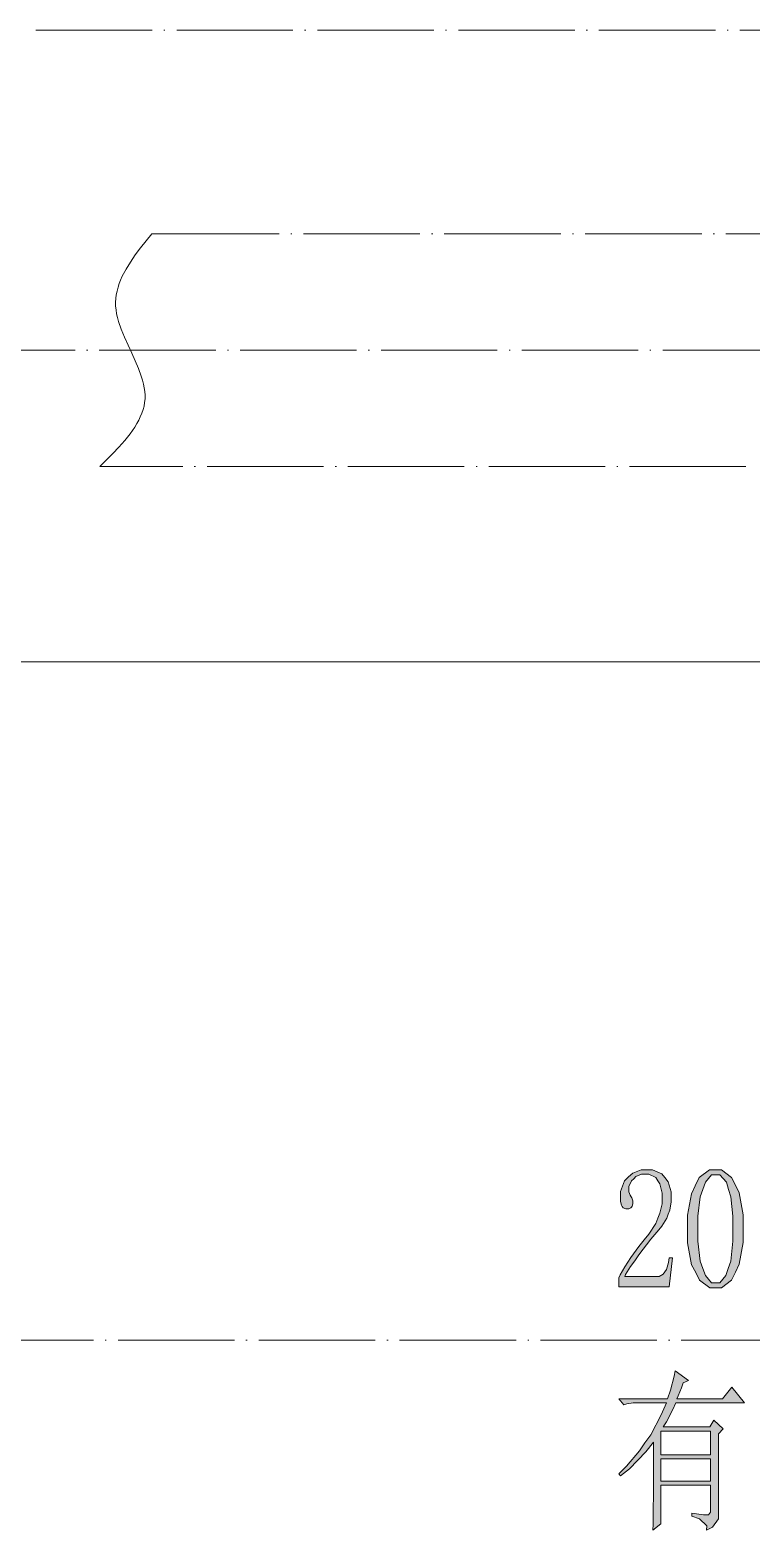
# Model space of a CAD drawing. Header units: millimetres. Extents: x 803 to 707111, y 130 to 2706464.
# Drawn here: x 661948 to 663187, y 2693034 to 2695610 of the extents above; entities that cross this region are included whole.
import ezdxf

# ---------------------------------------------------------------- set-up
doc = ezdxf.new("R2010")
doc.units = ezdxf.units.MM

msp = doc.modelspace()

# ---------------------------------------------------------------- hatches: boundary and pattern name
h = msp.add_hatch(color=0)
h.dxf.hatch_style = 2
h.paths.add_polyline_path([(663034.2, 2693601.8), (663034.2, 2693612.5), (663030.4, 2693628.4), (663026.5, 2693634), (663023.1, 2693639.6), (663011.5, 2693645.2), (663004.2, 2693645.2), (662998.6, 2693645.2), (662989.2, 2693641.3), (662985.3, 2693637.4), (662981.4, 2693633.6), (662977.1, 2693624.1), (662977.1, 2693618.1), (662977.1, 2693614.7), (662979.3, 2693609.1), (662981, 2693606.5), (662982.3, 2693604.4), (662983.6, 2693599.7), (662983.6, 2693597.5), (662983.6, 2693594.5), (662982.7, 2693590.2), (662981.4, 2693588.5), (662980.1, 2693587.2), (662976.7, 2693585.9), (662974.6, 2693585.9), (662971.5, 2693585.9), (662967.3, 2693587.6), (662965.5, 2693589.8), (662964.2, 2693591.9), (662962.5, 2693598.4), (662962.5, 2693603.1), (662962.5, 2693615.5), (662969.4, 2693634), (662976.3, 2693640.4), (662983.6, 2693646.9), (662998.2, 2693652.9), (663006.3, 2693652.9), (663017.5, 2693652.9), (663033.8, 2693646), (663039, 2693639.2), (663044.5, 2693632.3), (663049.7, 2693614.7), (663049.7, 2693604.4), (663049.7, 2693597.5), (663047.1, 2693583.3), (663044.5, 2693576.5), (663042, 2693569.6), (663033.8, 2693555.9), (663028.2, 2693549.4), (663014.9, 2693533.5), (662994.3, 2693506.9), (662987, 2693496.6), (662979.7, 2693486.7), (662971.1, 2693473), (662969.8, 2693469.6), (663024.8, 2693469.6), (663029.1, 2693469.6), (663036, 2693473.4), (663038.5, 2693477.7), (663041.5, 2693481.6), (663045, 2693493.6), (663046.3, 2693501.8), (663051.8, 2693501.8), (663046.3, 2693452), (662959.5, 2693452), (662959.5, 2693467), (662962.1, 2693472.6), (662969.8, 2693485.9), (662975, 2693494), (662980.1, 2693502.2), (662994.3, 2693521.1), (663003.3, 2693532.2), (663011, 2693542.1), (663023.1, 2693560.6), (663026.5, 2693569.6), (663030.4, 2693578.2), (663034.2, 2693594.5)])
h = msp.add_hatch(color=0)
h.paths.add_polyline_path([(663126.1, 2693449.8), (663115.8, 2693449.8), (663098.6, 2693463.1), (663091.8, 2693476.4), (663084.5, 2693489.7), (663077.6, 2693527.5), (663077.6, 2693552), (663077.6, 2693574.8), (663084.5, 2693611.2), (663090.9, 2693625.4), (663097.8, 2693639.2), (663115.4, 2693652.9), (663126.1, 2693652.9), (663136, 2693652.9), (663153.2, 2693639.6), (663160, 2693626.3), (663166.5, 2693613), (663173.3, 2693575.6), (663173.3, 2693552), (663173.3, 2693528), (663166.5, 2693490.6), (663160, 2693476.9), (663153.2, 2693463.1), (663136, 2693449.8)])
h.paths.add_polyline_path([(663126.1, 2693643.9), (663119.2, 2693643.9), (663108.5, 2693631.4), (663104.2, 2693619), (663099.5, 2693606.1), (663095.2, 2693573), (663095.2, 2693552), (663095.2, 2693530.1), (663099.5, 2693495.8), (663104.2, 2693483.3), (663108.5, 2693471.3), (663119.2, 2693458.8), (663126.1, 2693458.8), (663133, 2693458.8), (663143.7, 2693471.3), (663147.6, 2693483.3), (663151.9, 2693495.8), (663155.7, 2693530.1), (663155.7, 2693552), (663155.7, 2693573), (663151.9, 2693606.1), (663148.4, 2693619), (663144.6, 2693631.4), (663133.4, 2693643.9)])
h = msp.add_hatch(color=0)
h.paths.add_polyline_path([(663085.3, 2693063.4), (663093.1, 2693061.7), (663105.1, 2693060), (663109.4, 2693060), (663113.7, 2693060), (663117.5, 2693065.1), (663117.5, 2693070.3), (663117.5, 2693111.1), (663032.1, 2693111.1), (663032.1, 2693044.9), (663018.3, 2693034.2), (663018.8, 2693044.1), (663019.2, 2693119.6), (663019.2, 2693185.3), (663006.3, 2693168.2), (662978, 2693139), (662962.5, 2693127.4), (662959.5, 2693130.8), (662972.8, 2693143.7), (662995.2, 2693169.9), (663004.6, 2693183.6), (663014.5, 2693197.4), (663032.5, 2693231.7), (663041.5, 2693252.7), (662990.4, 2693252.7), (662984.4, 2693252.7), (662973.3, 2693251), (662968.1, 2693249.3), (662959.5, 2693259.6), (663043.2, 2693259.6), (663048.4, 2693274.2), (663054.8, 2693298.3), (663056.6, 2693307.3), (663079.7, 2693291), (663070.3, 2693286.7), (663067.3, 2693278.5), (663061.7, 2693264.8), (663059.1, 2693259.6), (663138.1, 2693259.6), (663154, 2693279.4), (663175.5, 2693252.7), (663057.4, 2693252.7), (663052.3, 2693241.2), (663041.5, 2693220.1), (663036, 2693211.1), (663115.8, 2693211.1), (663123.1, 2693222.7), (663139, 2693207.7), (663130.8, 2693199.5), (663130.8, 2693062.1), (663130.8, 2693053.1), (663120.5, 2693038.9), (663110.2, 2693034.2), (663110.7, 2693041.5), (663098.2, 2693053.1), (663085.3, 2693057.8)])
h.paths.add_polyline_path([(663032.1, 2693204.2), (663032.1, 2693163.4), (663117.5, 2693163.4), (663117.5, 2693204.2)])
h.paths.add_polyline_path([(663032.1, 2693156.6), (663032.1, 2693117.9), (663117.5, 2693117.9), (663117.5, 2693156.6)])

# ---------------------------------------------------------------- linework, layer by layer
at = {"color": 0, "lineweight": 0}
for points in [[(661957.9, 2695609.8), (662157.9, 2695609.8)], [(662177.7, 2695609.8), (662179.8, 2695609.8)], [(662200, 2695609.8), (662399.7, 2695609.8)], [(662419.8, 2695609.8), (662422, 2695609.8)], [(662441.7, 2695609.8), (662641.8, 2695609.8)], [(662662, 2695609.8), (662663.7, 2695609.8)], [(662683.9, 2695609.8), (662884, 2695609.8)], [(662903.7, 2695609.8), (662905.9, 2695609.8)], [(662925.6, 2695609.8), (663125.7, 2695609.8)], [(663145.9, 2695609.8), (663147.6, 2695609.8)], [(663167.8, 2695609.8), (663367.8, 2695609.8)], [(662067.8, 2694860.2), (662090.1, 2694882.5), (662100.4, 2694893.7), (662110.7, 2694904.9), (662119.7, 2694916.5), (662127.9, 2694928), (662131.3, 2694934.1), (662134.8, 2694940.1), (662137.3, 2694945.6), (662139.9, 2694951.7), (662142.1, 2694958.1), (662143.8, 2694964.1), (662144.6, 2694970.1), (662145.5, 2694976.6), (662145.5, 2694982.6), (662145.1, 2694989), (662144.2, 2694995.5), (662142.9, 2695001.9), (662141.2, 2695008.3), (662139.1, 2695015.2), (662134.3, 2695028.5), (662128.7, 2695041.8), (662122.7, 2695055.1), (662110.3, 2695082.6), (662104.7, 2695095.9), (662100, 2695109.2), (662098.3, 2695116.1), (662096.5, 2695122.5), (662095.7, 2695129.4), (662094.8, 2695135.8), (662094.8, 2695142.3), (662095.3, 2695148.7), (662096.1, 2695155.2), (662097.4, 2695161.6), (662099.1, 2695168.1), (662101.3, 2695174.5), (662103.4, 2695180.5), (662106.4, 2695186.9), (662112.9, 2695199.4), (662120.6, 2695211.4), (662128.7, 2695223.9), (662137.8, 2695235.9), (662157.1, 2695259.9)], [(662376, 2695259.9), (662157.1, 2695259.9)], [(662397.9, 2695259.9), (662395.8, 2695259.9)], [(662617.8, 2695259.9), (662418.1, 2695259.9)], [(662640.1, 2695259.9), (662637.9, 2695259.9)], [(662859.9, 2695259.9), (662659.8, 2695259.9)], [(662881.8, 2695259.9), (662880.1, 2695259.9)], [(663102.1, 2695259.9), (662902, 2695259.9)], [(663124, 2695259.9), (663121.8, 2695259.9)], [(663343.8, 2695259.9), (663143.7, 2695259.9)], [(661825.2, 2695059.9), (662025.3, 2695059.9)], [(662045, 2695059.9), (662047.2, 2695059.9)], [(662066.9, 2695059.9), (662267, 2695059.9)], [(662287.2, 2695059.9), (662288.9, 2695059.9)], [(662309.1, 2695059.9), (662509.1, 2695059.9)], [(662528.9, 2695059.9), (662531, 2695059.9)], [(662551.2, 2695059.9), (662750.9, 2695059.9)], [(662771, 2695059.9), (662773.2, 2695059.9)], [(662792.9, 2695059.9), (662993, 2695059.9)], [(663013.2, 2695059.9), (663014.9, 2695059.9)], [(663035.1, 2695059.9), (663235.2, 2695059.9)], [(662210.3, 2694860.2), (662067.8, 2694860.2)], [(662232.2, 2694860.2), (662230.1, 2694860.2)], [(662452, 2694860.2), (662252.4, 2694860.2)], [(662474.4, 2694860.2), (662472.2, 2694860.2)], [(662694.2, 2694860.2), (662494.1, 2694860.2)], [(662716.1, 2694860.2), (662714.4, 2694860.2)], [(662936.3, 2694860.2), (662736.3, 2694860.2)], [(662958.2, 2694860.2), (662956.1, 2694860.2)], [(663178.1, 2694860.2), (662978, 2694860.2)], [(660924.9, 2694524.9), (666334.6, 2694524.9)], [(661857, 2693360.1), (662057, 2693360.1)], [(662077.2, 2693360.1), (662078.9, 2693360.1)], [(662099.1, 2693360.1), (662299.2, 2693360.1)], [(662318.9, 2693360.1), (662321.1, 2693360.1)], [(662341.3, 2693360.1), (662540.9, 2693360.1)], [(662561.1, 2693360.1), (662563.2, 2693360.1)], [(662583, 2693360.1), (662783.1, 2693360.1)], [(662803.2, 2693360.1), (662805, 2693360.1)], [(662825.1, 2693360.1), (663025.2, 2693360.1)], [(663045, 2693360.1), (663047.1, 2693360.1)], [(663066.9, 2693360.1), (663266.9, 2693360.1)]]:
    msp.add_lwpolyline(points, dxfattribs=at)
for points in [[(663034.2, 2693601.8), (663034.2, 2693612.5), (663030.4, 2693628.4), (663026.5, 2693634), (663023.1, 2693639.6), (663011.5, 2693645.2), (663004.2, 2693645.2), (662998.6, 2693645.2), (662989.2, 2693641.3), (662985.3, 2693637.4), (662981.4, 2693633.6), (662977.1, 2693624.1), (662977.1, 2693618.1), (662977.1, 2693614.7), (662979.3, 2693609.1), (662981, 2693606.5), (662982.3, 2693604.4), (662983.6, 2693599.7), (662983.6, 2693597.5), (662983.6, 2693594.5), (662982.7, 2693590.2), (662981.4, 2693588.5), (662980.1, 2693587.2), (662976.7, 2693585.9), (662974.6, 2693585.9), (662971.5, 2693585.9), (662967.3, 2693587.6), (662965.5, 2693589.8), (662964.2, 2693591.9), (662962.5, 2693598.4), (662962.5, 2693603.1), (662962.5, 2693615.5), (662969.4, 2693634), (662976.3, 2693640.4), (662983.6, 2693646.9), (662998.2, 2693652.9), (663006.3, 2693652.9), (663017.5, 2693652.9), (663033.8, 2693646), (663039, 2693639.2), (663044.5, 2693632.3), (663049.7, 2693614.7), (663049.7, 2693604.4), (663049.7, 2693597.5), (663047.1, 2693583.3), (663044.5, 2693576.5), (663042, 2693569.6), (663033.8, 2693555.9), (663028.2, 2693549.4), (663014.9, 2693533.5), (662994.3, 2693506.9), (662987, 2693496.6), (662979.7, 2693486.7), (662971.1, 2693473), (662969.8, 2693469.6), (663024.8, 2693469.6), (663029.1, 2693469.6), (663036, 2693473.4), (663038.5, 2693477.7), (663041.5, 2693481.6), (663045, 2693493.6), (663046.3, 2693501.8), (663051.8, 2693501.8), (663046.3, 2693452), (662959.5, 2693452), (662959.5, 2693467), (662962.1, 2693472.6), (662969.8, 2693485.9), (662975, 2693494), (662980.1, 2693502.2), (662994.3, 2693521.1), (663003.3, 2693532.2), (663011, 2693542.1), (663023.1, 2693560.6), (663026.5, 2693569.6), (663030.4, 2693578.2), (663034.2, 2693594.5)], [(663126.1, 2693449.8), (663115.8, 2693449.8), (663098.6, 2693463.1), (663091.8, 2693476.4), (663084.5, 2693489.7), (663077.6, 2693527.5), (663077.6, 2693552), (663077.6, 2693574.8), (663084.5, 2693611.2), (663090.9, 2693625.4), (663097.8, 2693639.2), (663115.4, 2693652.9), (663126.1, 2693652.9), (663136, 2693652.9), (663153.2, 2693639.6), (663160, 2693626.3), (663166.5, 2693613), (663173.3, 2693575.6), (663173.3, 2693552), (663173.3, 2693528), (663166.5, 2693490.6), (663160, 2693476.9), (663153.2, 2693463.1), (663136, 2693449.8)], [(663126.1, 2693643.9), (663119.2, 2693643.9), (663108.5, 2693631.4), (663104.2, 2693619), (663099.5, 2693606.1), (663095.2, 2693573), (663095.2, 2693552), (663095.2, 2693530.1), (663099.5, 2693495.8), (663104.2, 2693483.3), (663108.5, 2693471.3), (663119.2, 2693458.8), (663126.1, 2693458.8), (663133, 2693458.8), (663143.7, 2693471.3), (663147.6, 2693483.3), (663151.9, 2693495.8), (663155.7, 2693530.1), (663155.7, 2693552), (663155.7, 2693573), (663151.9, 2693606.1), (663148.4, 2693619), (663144.6, 2693631.4), (663133.4, 2693643.9)], [(663085.3, 2693063.4), (663093.1, 2693061.7), (663105.1, 2693060), (663109.4, 2693060), (663113.7, 2693060), (663117.5, 2693065.1), (663117.5, 2693070.3), (663117.5, 2693111.1), (663032.1, 2693111.1), (663032.1, 2693044.9), (663018.3, 2693034.2), (663018.8, 2693044.1), (663019.2, 2693119.6), (663019.2, 2693185.3), (663006.3, 2693168.2), (662978, 2693139), (662962.5, 2693127.4), (662959.5, 2693130.8), (662972.8, 2693143.7), (662995.2, 2693169.9), (663004.6, 2693183.6), (663014.5, 2693197.4), (663032.5, 2693231.7), (663041.5, 2693252.7), (662990.4, 2693252.7), (662984.4, 2693252.7), (662973.3, 2693251), (662968.1, 2693249.3), (662959.5, 2693259.6), (663043.2, 2693259.6), (663048.4, 2693274.2), (663054.8, 2693298.3), (663056.6, 2693307.3), (663079.7, 2693291), (663070.3, 2693286.7), (663067.3, 2693278.5), (663061.7, 2693264.8), (663059.1, 2693259.6), (663138.1, 2693259.6), (663154, 2693279.4), (663175.5, 2693252.7), (663057.4, 2693252.7), (663052.3, 2693241.2), (663041.5, 2693220.1), (663036, 2693211.1), (663115.8, 2693211.1), (663123.1, 2693222.7), (663139, 2693207.7), (663130.8, 2693199.5), (663130.8, 2693062.1), (663130.8, 2693053.1), (663120.5, 2693038.9), (663110.2, 2693034.2), (663110.7, 2693041.5), (663098.2, 2693053.1), (663085.3, 2693057.8)], [(663032.1, 2693204.2), (663032.1, 2693163.4), (663117.5, 2693163.4), (663117.5, 2693204.2)], [(663032.1, 2693156.6), (663032.1, 2693117.9), (663117.5, 2693117.9), (663117.5, 2693156.6)]]:
    msp.add_lwpolyline(points, close=True, dxfattribs=at)

doc.saveas('drawing.dxf')
